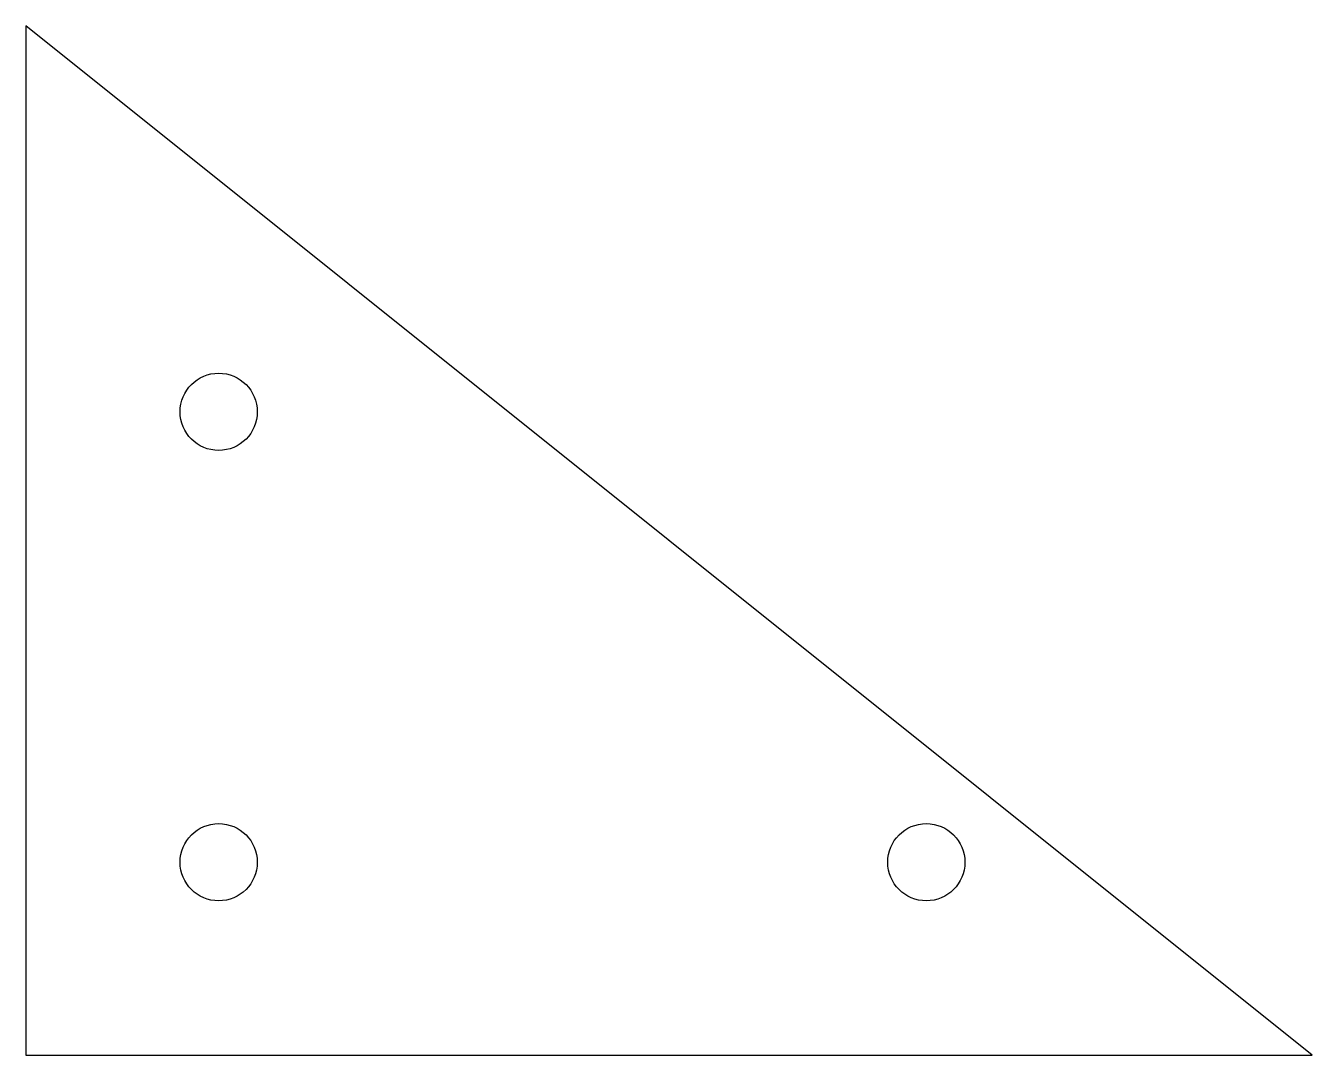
# Model space of a CAD drawing. Header units: millimetres. Extents: x 0 to 100, y 0 to 80.
import ezdxf

# ---------------------------------------------------------------- set-up
doc = ezdxf.new("R2010")
doc.units = ezdxf.units.MM

msp = doc.modelspace()

# ---------------------------------------------------------------- linework, layer by layer
msp.add_lwpolyline([(0, 0), (100, 0), (0, 80)], close=True)
for centre in [(15, 50), (15, 15), (70, 15)]:
    msp.add_circle(centre, 3)

doc.saveas('drawing.dxf')
